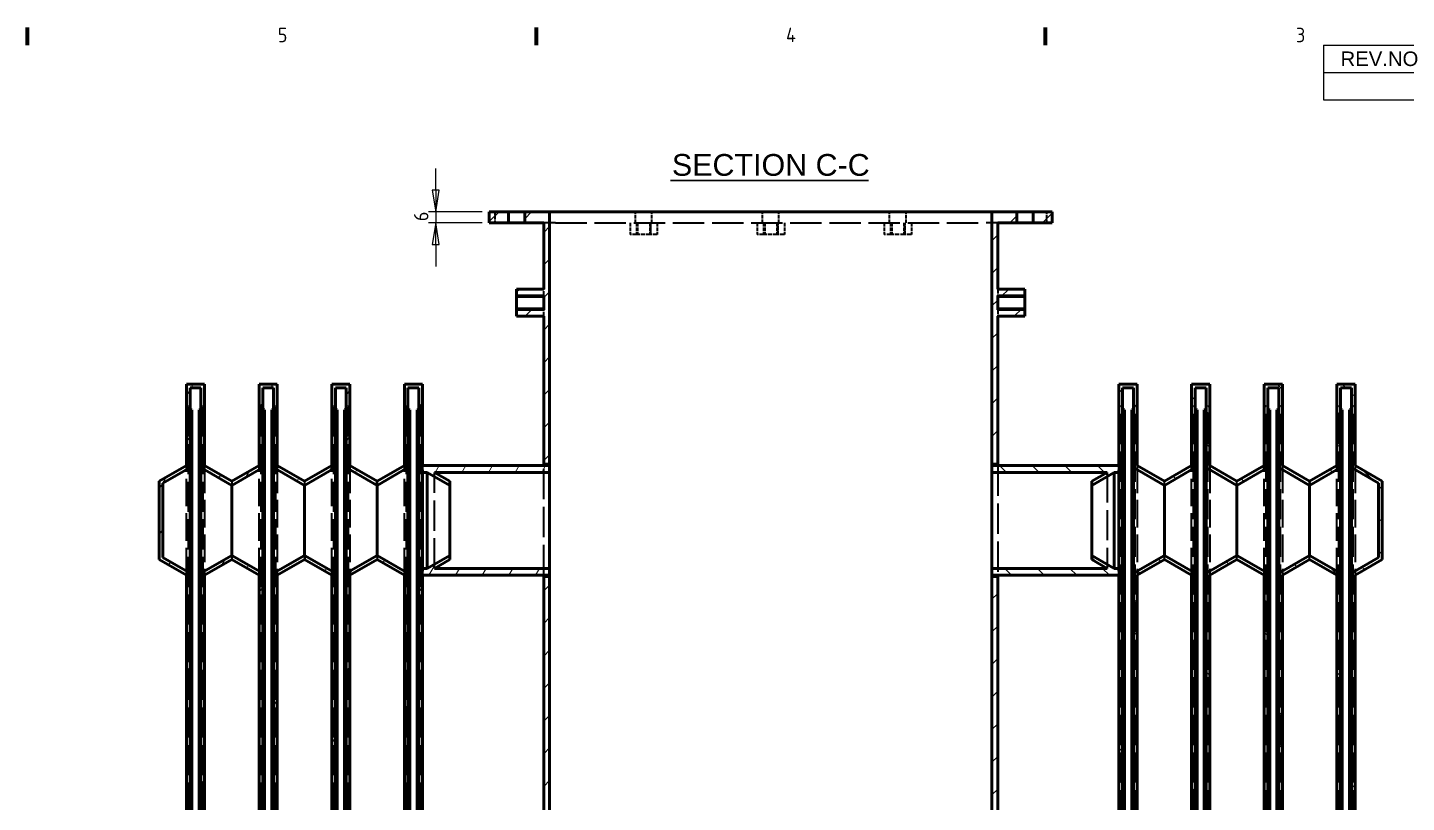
# Model space of a CAD drawing. Header units: millimetres. Extents: x 0 to 3364, y 0 to 2376.
# Drawn here: x 1962 to 2722, y 1879 to 2306 of the extents above; entities that cross this region are included whole.
import ezdxf

# ---------------------------------------------------------------- set-up
doc = ezdxf.new("R2010")
doc.units = ezdxf.units.MM
doc.header["$LTSCALE"] = 4
doc.linetypes.add('DASHED', pattern=[0.2067, 0.1654, -0.0413])
doc.layers.get('0').update_dxf_attribs({"lineweight": 25})
for name, color, linetype, lineweight in [('가려진 것(ISO)', 5, 'DASHED', 35), ('가시적인 것(ISO)', 7, 'Continuous', 50), ('가시적인 좁은 것(ISO)', 1, 'Continuous', 35), ('경계(ISO)', 7, 'Continuous', 70), ('기호(ISO)', 7, 'Continuous', 25), ('치수(ISO)', 7, 'Continuous', 25), ('해치(ISO)', 1, 'Continuous', 18)]:
    doc.layers.add(name, color=color, linetype=linetype, lineweight=lineweight)
doc.styles.add('ISO ProportionalPSTEK', font='isocp.shx')
doc.styles.add('주 문자 (JIS)', font='arial.ttf')
doc.styles.add('텍스트 스타일513', font='arial.ttf')
doc.dimstyles.new('PSTEK', dxfattribs={"dimscale": 4, "dimtxt": 2, "dimasz": 3, "dimexe": 1, "dimexo": 1, "dimgap": 1, "dimtad": 1, "dimrnd": 1e-08, "dimdsep": 46, "dimtxsty": 'ISO ProportionalPSTEK', "dimblk": 'Filled-1', "dimcen": 0.09, "dimdle": 10, "dimclrd": 3, "dimclre": 3, "dimclrt": 1, "dimadec": 1, "dimazin": 2, "dimtfac": 1, "dimtmove": 0, "dimatfit": 3, "dimfxl": 0, "dimtolj": 1, "dimlwd": -1, "dimlwe": -1, "dimarcsym": 0})

# ---------------------------------------------------------------- blocks, each defined once
blk = doc.blocks.new('경계 Default Border')
at = {"layer": '경계(ISO)'}
for p, q in [((490.58, 574), (490.58, 576.4)), ((560.67, 574), (560.67, 576.4)), ((630.75, 574), (630.75, 576.4))]:
    blk.add_line(p, q, dxfattribs=at)
at = {"layer": '경계(ISO)', "color": 1, "char_height": 2, "attachment_point": 7, "style": 'ISO ProportionalPSTEK'}
for s, insert in [('5', (525.05, 574.38)), ('4', (595.02, 574.4)), ('3', (665.24, 574.38))]:
    blk.add_mtext(s, dxfattribs=dict(at, insert=insert))
blk = doc.blocks.new('리비전 내역')
at = {"layer": '기호(ISO)'}
for p, q in [((669, 574), (821, 574)), ((669, 574), (669, 570.22)), ((684, 574), (684, 570.22)), ((699, 574), (699, 570.22)), ((776, 574), (776, 570.22)), ((791, 574), (791, 570.22)), ((806, 574), (806, 570.22)), ((821, 574), (821, 570.22)), ((669, 570.22), (821, 570.22)), ((669, 570.22), (669, 566.44)), ((684, 570.22), (684, 566.44)), ((699, 570.22), (699, 566.44)), ((776, 570.22), (776, 566.44)), ((791, 570.22), (791, 566.44)), ((806, 570.22), (806, 566.44)), ((821, 570.22), (821, 566.44)), ((669, 566.44), (821, 566.44))]:
    blk.add_line(p, q, dxfattribs=at)
at = {"layer": '기호(ISO)', "color": 7, "char_height": 2, "attachment_point": 7, "style": '주 문자 (JIS)'}
for s, insert in [('REV.NO', (671.37, 571.08)), ('DATE', (688, 571.11)), ('DESCRIPTION OF REVISION', (718.78, 571.08)), ('DRA.BY', (778.52, 571.11)), ('CH.BY', (794.38, 571.08)), ('APP.BY', (808.45, 571.11))]:
    blk.add_mtext(s, dxfattribs=dict(at, insert=insert))
blk = doc.blocks.new('Filled-1')
at = {"color": 0}
for p, q in [((0, 0), (-1, 0.167)), ((-1, 0.167), (-1, -0.167)), ((-1, 0), (0, 0)), ((-1, -0.167), (0, 0))]:
    blk.add_line(p, q, dxfattribs=at)
at = {"color": 0, "flags": 128}
blk.add_lwpolyline([(-1, -0.167), (0, 0)], dxfattribs=at)
at = {"color": 0}
blk.add_solid([(-1, -0.167), (0, 0), (-1, 0.167), (-1, -0.167)], dxfattribs=at)
blk = doc.blocks.new('*D80')
at = {"layer": 'Defpoints', "color": 0}
for p in [(2216.64, 2204.02), (2187.11, 2198.02), (2216.64, 2198.02)]:
    blk.add_point(p, dxfattribs=at)
at = {"layer": '치수(ISO)', "color": 3}
for p, q in [((2187.11, 2216.02), (2187.11, 2228.02)), ((2212.64, 2204.02), (2183.11, 2204.02)), ((2187.11, 2204.02), (2187.11, 2198.02)), ((2212.64, 2198.02), (2183.11, 2198.02)), ((2187.11, 2186.02), (2187.11, 2174.02))]:
    blk.add_line(p, q, dxfattribs=at)
at = {"layer": '치수(ISO)', "color": 3, "xscale": 12, "yscale": 12, "zscale": 12}
for p, rotation in [((2187.11, 2204.02), 270), ((2187.11, 2198.02), 90)]:
    blk.add_blockref('Filled-1', p, dxfattribs=dict(at, rotation=rotation))
at = {"layer": '치수(ISO)', "color": 1, "insert": (2175.11, 2198.99), "char_height": 8, "attachment_point": 1, "rotation": 90, "style": 'ISO ProportionalPSTEK'}
blk.add_mtext('\\A1;6', dxfattribs=at)

msp = doc.modelspace()

# ---------------------------------------------------------------- hatches: boundary and pattern name
at = {"layer": '해치(ISO)'}
h = msp.add_hatch(dxfattribs=at)
h.set_pattern_fill('ANSI31', color=256, scale=101.6, style=0)
h.set_pattern_definition([(45, (0, 0), (-8.980256, 8.980256), [])])
h.paths.add_polyline_path([(2246.6397, 2157.3479), (2246.6397, 2150.7009), (2231.6397, 2150.7009), (2231.6397, 2146.5244), (2246.6397, 2146.5244), (2246.6397, 2065.0244), (2249.8397, 2065.0244), (2249.8397, 2204.0244), (2236.1397, 2204.0244), (2236.1397, 2198.0244), (2246.6397, 2198.0244), (2246.6397, 2161.5244), (2231.6397, 2161.5244), (2231.6397, 2157.3479)])
h.paths.add_polyline_path([(2246.6397, 2003.0244), (2246.6397, 1465.0244), (2249.8397, 1465.0244), (2249.8397, 2003.0244)])
h.paths.add_polyline_path([(2493.4397, 1348.5244), (2249.8397, 1348.5244), (2249.8397, 1403.0244), (2246.6397, 1403.0244), (2246.6397, 1348.5244), (2216.6397, 1348.5244), (2216.6397, 1344.0244), (2526.6397, 1344.0244), (2526.6397, 1348.5244), (2496.6397, 1348.5244), (2496.6397, 1403.0244), (2493.4397, 1403.0244)])
h.paths.add_polyline_path([(2493.4397, 2204.0244), (2493.4397, 2065.0244), (2496.6397, 2065.0244), (2496.6397, 2146.5244), (2511.6397, 2146.5244), (2511.6397, 2150.7009), (2496.6397, 2150.7009), (2496.6397, 2157.3479), (2511.6397, 2157.3479), (2511.6397, 2161.5244), (2496.6397, 2161.5244), (2496.6397, 2198.0244), (2507.1397, 2198.0244), (2507.1397, 2204.0244)])
h.paths.add_polyline_path([(2493.4397, 2003.0244), (2493.4397, 1465.0244), (2496.6397, 1465.0244), (2496.6397, 2003.0244)])
h.paths.add_polyline_path([(2216.6397, 2198.0244), (2227.1397, 2198.0244), (2227.1397, 2204.0244), (2216.6397, 2204.0244)])
h.paths.add_polyline_path([(2516.1397, 2198.0244), (2526.6397, 2198.0244), (2526.6397, 2204.0244), (2516.1397, 2204.0244)])
h = msp.add_hatch(dxfattribs=at)
h.set_pattern_fill('ANSI31', color=256, scale=101.6, angle=14.9999778, style=0)
h.set_pattern_definition([(60, (0, 0), (-10.99852, 6.350004), [])])
h.paths.add_polyline_path([(2249.8397, 1464.2744), (2179.8397, 1464.2744), (2179.8397, 2003.7744), (2249.8397, 2003.7744), (2249.8397, 2007.5744), (2186.4215, 2007.5744), (2194.8397, 2012.4347), (2194.8397, 2014.7441), (2182.4215, 2007.5744), (2179.8397, 2007.5744), (2179.8397, 2006.0838), (2177.8397, 2004.9291), (2177.8397, 1463.1197), (2179.8397, 1461.965), (2179.8397, 1460.4744), (2182.4215, 1460.4744), (2194.8397, 1453.3048), (2194.8397, 1455.6142), (2186.4215, 1460.4744), (2249.8397, 1460.4744)])
h.paths.add_polyline_path([(2057.8397, 2004.9291), (2057.8397, 1463.1197), (2074.8397, 1453.3048), (2091.8397, 1463.1197), (2091.8397, 2004.9291), (2074.8397, 2014.7441)])
h.paths.add_polyline_path([(2059.8397, 1464.2744), (2059.8397, 2003.7744), (2074.8397, 2012.4347), (2089.8397, 2003.7744), (2089.8397, 1464.2744), (2074.8397, 1455.6142)], flags=0)
h.paths.add_polyline_path([(2097.8397, 2004.9291), (2097.8397, 1463.1197), (2114.8397, 1453.3048), (2131.8397, 1463.1197), (2131.8397, 2004.9291), (2114.8397, 2014.7441)])
h.paths.add_polyline_path([(2099.8397, 1464.2744), (2099.8397, 2003.7744), (2114.8397, 2012.4347), (2129.8397, 2003.7744), (2129.8397, 1464.2744), (2114.8397, 1455.6142)], flags=0)
h.paths.add_polyline_path([(2171.8397, 1463.1197), (2171.8397, 2004.9291), (2154.8397, 2014.7441), (2137.8397, 2004.9291), (2137.8397, 1463.1197), (2154.8397, 1453.3048)])
h.paths.add_polyline_path([(2169.8397, 2003.7744), (2169.8397, 1464.2744), (2154.8397, 1455.6142), (2139.8397, 1464.2744), (2139.8397, 2003.7744), (2154.8397, 2012.4347)], flags=0)
h.paths.add_polyline_path([(2169.8397, 1403.7744), (2169.8397, 1359.0244), (2179.8397, 1359.0244), (2179.8397, 1403.7744), (2249.8397, 1403.7744), (2249.8397, 1407.5744), (2186.4215, 1407.5744), (2194.8397, 1412.4347), (2194.8397, 1414.7441), (2182.4215, 1407.5744), (2179.8397, 1407.5744), (2179.8397, 1406.0838), (2177.8397, 1404.9291), (2177.8397, 1361.0244), (2171.8397, 1361.0244), (2171.8397, 1404.9291), (2154.8397, 1414.7441), (2137.8397, 1404.9291), (2137.8397, 1361.0244), (2131.8397, 1361.0244), (2131.8397, 1404.9291), (2114.8397, 1414.7441), (2097.8397, 1404.9291), (2097.8397, 1361.0244), (2091.8397, 1361.0244), (2091.8397, 1404.9291), (2074.8397, 1414.7441), (2057.8397, 1404.9291), (2057.8397, 1361.0244), (2051.8397, 1361.0244), (2051.8397, 1404.9291), (2036.8397, 1413.5894), (2036.8397, 1454.4595), (2051.8397, 1463.1197), (2051.8397, 2004.9291), (2036.8397, 2013.5894), (2036.8397, 2054.4595), (2051.8397, 2063.1197), (2051.8397, 2107.0244), (2057.8397, 2107.0244), (2057.8397, 2063.1197), (2074.8397, 2053.3048), (2091.8397, 2063.1197), (2091.8397, 2107.0244), (2097.8397, 2107.0244), (2097.8397, 2063.1197), (2114.8397, 2053.3048), (2131.8397, 2063.1197), (2131.8397, 2107.0244), (2137.8397, 2107.0244), (2137.8397, 2063.1197), (2154.8397, 2053.3048), (2171.8397, 2063.1197), (2171.8397, 2107.0244), (2177.8397, 2107.0244), (2177.8397, 2063.1197), (2179.8397, 2061.965), (2179.8397, 2060.4744), (2182.4215, 2060.4744), (2194.8397, 2053.3048), (2194.8397, 2055.6142), (2186.4215, 2060.4744), (2249.8397, 2060.4744), (2249.8397, 2064.2744), (2179.8397, 2064.2744), (2179.8397, 2109.0244), (2169.8397, 2109.0244), (2169.8397, 2064.2744), (2154.8397, 2055.6142), (2139.8397, 2064.2744), (2139.8397, 2109.0244), (2129.8397, 2109.0244), (2129.8397, 2064.2744), (2114.8397, 2055.6142), (2099.8397, 2064.2744), (2099.8397, 2109.0244), (2089.8397, 2109.0244), (2089.8397, 2064.2744), (2074.8397, 2055.6142), (2059.8397, 2064.2744), (2059.8397, 2109.0244), (2049.8397, 2109.0244), (2049.8397, 2064.2744), (2034.8397, 2055.6142), (2034.8397, 2012.4347), (2049.8397, 2003.7744), (2049.8397, 1464.2744), (2034.8397, 1455.6142), (2034.8397, 1412.4347), (2049.8397, 1403.7744), (2049.8397, 1359.0244), (2059.8397, 1359.0244), (2059.8397, 1403.7744), (2074.8397, 1412.4347), (2089.8397, 1403.7744), (2089.8397, 1359.0244), (2099.8397, 1359.0244), (2099.8397, 1403.7744), (2114.8397, 1412.4347), (2129.8397, 1403.7744), (2129.8397, 1359.0244), (2139.8397, 1359.0244), (2139.8397, 1403.7744), (2154.8397, 1412.4347)])
h = msp.add_hatch(dxfattribs=at)
h.set_pattern_fill('ANSI31', color=256, scale=101.6, angle=90.0002105, style=0)
h.set_pattern_definition([(135.0002, (0, 0), (-8.980223, -8.98029), [])])
h.paths.add_polyline_path([(2563.4397, 1464.2744), (2493.4397, 1464.2744), (2493.4397, 1460.4744), (2556.8579, 1460.4744), (2548.4397, 1455.6142), (2548.4397, 1453.3048), (2560.8579, 1460.4744), (2563.4397, 1460.4744), (2563.4397, 1461.965), (2565.4397, 1463.1197), (2565.4397, 2004.9291), (2563.4397, 2006.0838), (2563.4397, 2007.5744), (2560.8579, 2007.5744), (2548.4397, 2014.7441), (2548.4397, 2012.4347), (2556.8579, 2007.5744), (2493.4397, 2007.5744), (2493.4397, 2003.7744), (2563.4397, 2003.7744)])
h.paths.add_polyline_path([(2685.4397, 1463.1197), (2685.4397, 2004.9291), (2668.4397, 2014.7441), (2651.4397, 2004.9291), (2651.4397, 1463.1197), (2668.4397, 1453.3048)])
h.paths.add_polyline_path([(2683.4397, 2003.7744), (2683.4397, 1464.2744), (2668.4397, 1455.6142), (2653.4397, 1464.2744), (2653.4397, 2003.7744), (2668.4397, 2012.4347)], flags=0)
h.paths.add_polyline_path([(2645.4397, 1463.1197), (2645.4397, 2004.9291), (2628.4397, 2014.7441), (2611.4397, 2004.9291), (2611.4397, 1463.1197), (2628.4397, 1453.3048)])
h.paths.add_polyline_path([(2643.4397, 2003.7744), (2643.4397, 1464.2744), (2628.4397, 1455.6142), (2613.4397, 1464.2744), (2613.4397, 2003.7744), (2628.4397, 2012.4347)], flags=0)
h.paths.add_polyline_path([(2571.4397, 2004.9291), (2571.4397, 1463.1197), (2588.4397, 1453.3048), (2605.4397, 1463.1197), (2605.4397, 2004.9291), (2588.4397, 2014.7441)])
h.paths.add_polyline_path([(2573.4397, 1464.2744), (2573.4397, 2003.7744), (2588.4397, 2012.4347), (2603.4397, 2003.7744), (2603.4397, 1464.2744), (2588.4397, 1455.6142)], flags=0)
h.paths.add_polyline_path([(2573.4397, 2064.2744), (2573.4397, 2109.0244), (2563.4397, 2109.0244), (2563.4397, 2064.2744), (2493.4397, 2064.2744), (2493.4397, 2060.4744), (2556.8579, 2060.4744), (2548.4397, 2055.6142), (2548.4397, 2053.3048), (2560.8579, 2060.4744), (2563.4397, 2060.4744), (2563.4397, 2061.965), (2565.4397, 2063.1197), (2565.4397, 2107.0244), (2571.4397, 2107.0244), (2571.4397, 2063.1197), (2588.4397, 2053.3048), (2605.4397, 2063.1197), (2605.4397, 2107.0244), (2611.4397, 2107.0244), (2611.4397, 2063.1197), (2628.4397, 2053.3048), (2645.4397, 2063.1197), (2645.4397, 2107.0244), (2651.4397, 2107.0244), (2651.4397, 2063.1197), (2668.4397, 2053.3048), (2685.4397, 2063.1197), (2685.4397, 2107.0244), (2691.4397, 2107.0244), (2691.4397, 2063.1197), (2706.4397, 2054.4595), (2706.4397, 2013.5894), (2691.4397, 2004.9291), (2691.4397, 1463.1197), (2706.4397, 1454.4595), (2706.4397, 1413.5894), (2691.4397, 1404.9291), (2691.4397, 1361.0244), (2685.4397, 1361.0244), (2685.4397, 1404.9291), (2668.4397, 1414.7441), (2651.4397, 1404.9291), (2651.4397, 1361.0244), (2645.4397, 1361.0244), (2645.4397, 1404.9291), (2628.4397, 1414.7441), (2611.4397, 1404.9291), (2611.4397, 1361.0244), (2605.4397, 1361.0244), (2605.4397, 1404.9291), (2588.4397, 1414.7441), (2571.4397, 1404.9291), (2571.4397, 1361.0244), (2565.4397, 1361.0244), (2565.4397, 1404.9291), (2563.4397, 1406.0838), (2563.4397, 1407.5744), (2560.8579, 1407.5744), (2548.4397, 1414.7441), (2548.4397, 1412.4347), (2556.8579, 1407.5744), (2493.4397, 1407.5744), (2493.4397, 1403.7744), (2563.4397, 1403.7744), (2563.4397, 1359.0244), (2573.4397, 1359.0244), (2573.4397, 1403.7744), (2588.4397, 1412.4347), (2603.4397, 1403.7744), (2603.4397, 1359.0244), (2613.4397, 1359.0244), (2613.4397, 1403.7744), (2628.4397, 1412.4347), (2643.4397, 1403.7744), (2643.4397, 1359.0244), (2653.4397, 1359.0244), (2653.4397, 1403.7744), (2668.4397, 1412.4347), (2683.4397, 1403.7744), (2683.4397, 1359.0244), (2693.4397, 1359.0244), (2693.4397, 1403.7744), (2708.4397, 1412.4347), (2708.4397, 1455.6142), (2693.4397, 1464.2744), (2693.4397, 2003.7744), (2708.4397, 2012.4347), (2708.4397, 2055.6142), (2693.4397, 2064.2744), (2693.4397, 2109.0244), (2683.4397, 2109.0244), (2683.4397, 2064.2744), (2668.4397, 2055.6142), (2653.4397, 2064.2744), (2653.4397, 2109.0244), (2643.4397, 2109.0244), (2643.4397, 2064.2744), (2628.4397, 2055.6142), (2613.4397, 2064.2744), (2613.4397, 2109.0244), (2603.4397, 2109.0244), (2603.4397, 2064.2744), (2588.4397, 2055.6142)])

# ---------------------------------------------------------------- linework, layer by layer
at = {"layer": '가려진 것(ISO)', "ltscale": 2.856945}
for p, q in [((2219.6397, 2204.0244), (2219.6397, 2198.0244)), ((2297.1397, 2198.0244), (2297.1397, 2204.0244)), ((2306.1397, 2198.0244), (2306.1397, 2204.0244)), ((2367.1397, 2198.0244), (2367.1397, 2204.0244)), ((2376.1397, 2198.0244), (2376.1397, 2204.0244)), ((2437.1397, 2198.0244), (2437.1397, 2204.0244)), ((2446.1397, 2198.0244), (2446.1397, 2204.0244)), ((2523.6397, 2198.0244), (2523.6397, 2204.0244))]:
    msp.add_line(p, q, dxfattribs=at)
at = {"layer": '가려진 것(ISO)', "ltscale": 4.786925}
for p, q in [((2253.0397, 2198.0244), (2246.6397, 2198.0244)), ((2496.6397, 2198.0244), (2490.2397, 2198.0244))]:
    msp.add_line(p, q, dxfattribs=at)
at = {"layer": '가려진 것(ISO)', "ltscale": 26.080837}
msp.add_line((2253.0397, 2198.0244), (2490.2397, 2198.0244), dxfattribs=at)
at = {"layer": '가려진 것(ISO)', "ltscale": 3.095032}
for p, q in [((2294.1342, 2198.0244), (2294.1342, 2191.5244)), ((2297.6397, 2198.0244), (2297.6397, 2191.5244)), ((2297.887, 2198.0244), (2297.887, 2191.5244)), ((2298.3162, 2198.0244), (2298.3162, 2191.5244)), ((2304.9632, 2198.0244), (2304.9632, 2191.5244)), ((2305.3925, 2198.0244), (2305.3925, 2191.5244)), ((2305.6397, 2191.5244), (2305.6397, 2198.0244)), ((2309.1453, 2198.0244), (2309.1453, 2191.5244)), ((2364.1342, 2198.0244), (2364.1342, 2191.5244)), ((2367.6397, 2198.0244), (2367.6397, 2191.5244)), ((2367.887, 2198.0244), (2367.887, 2191.5244)), ((2368.3162, 2198.0244), (2368.3162, 2191.5244)), ((2374.9632, 2198.0244), (2374.9632, 2191.5244)), ((2375.3925, 2198.0244), (2375.3925, 2191.5244)), ((2375.6397, 2191.5244), (2375.6397, 2198.0244)), ((2379.1453, 2198.0244), (2379.1453, 2191.5244)), ((2434.1342, 2198.0244), (2434.1342, 2191.5244)), ((2437.6397, 2198.0244), (2437.6397, 2191.5244)), ((2437.887, 2198.0244), (2437.887, 2191.5244)), ((2438.3162, 2198.0244), (2438.3162, 2191.5244)), ((2444.9632, 2198.0244), (2444.9632, 2191.5244)), ((2445.3925, 2198.0244), (2445.3925, 2191.5244)), ((2445.6397, 2191.5244), (2445.6397, 2198.0244)), ((2449.1453, 2198.0244), (2449.1453, 2191.5244))]:
    msp.add_line(p, q, dxfattribs=at)
at = {"layer": '가려진 것(ISO)', "ltscale": 3.573851}
for p, q in [((2297.887, 2191.5244), (2294.1342, 2191.5244)), ((2305.3925, 2191.5244), (2297.887, 2191.5244)), ((2309.1453, 2191.5244), (2305.3925, 2191.5244)), ((2367.887, 2191.5244), (2364.1342, 2191.5244)), ((2375.3925, 2191.5244), (2367.887, 2191.5244)), ((2379.1453, 2191.5244), (2375.3925, 2191.5244)), ((2437.887, 2191.5244), (2434.1342, 2191.5244)), ((2445.3925, 2191.5244), (2437.887, 2191.5244)), ((2449.1453, 2191.5244), (2445.3925, 2191.5244))]:
    msp.add_line(p, q, dxfattribs=at)
at = {"layer": '가려진 것(ISO)', "ltscale": 3.600705}
for p, q in [((2246.6397, 2158.0244), (2246.6397, 2161.5244)), ((2496.6397, 2161.5244), (2496.6397, 2158.0244)), ((2246.6397, 2146.5244), (2246.6397, 2150.0244)), ((2496.6397, 2150.0244), (2496.6397, 2146.5244))]:
    msp.add_line(p, q, dxfattribs=at)
at = {"layer": '가려진 것(ISO)', "ltscale": 0.768951}
for p, q in [((2050.8397, 2096.8099), (2049.8397, 2097.2437)), ((2059.8397, 2097.2437), (2058.8397, 2096.8099)), ((2090.8397, 2096.8099), (2089.8397, 2097.2437)), ((2099.8397, 2097.2437), (2098.8397, 2096.8099)), ((2130.8397, 2096.8099), (2129.8397, 2097.2437)), ((2139.8397, 2097.2437), (2138.8397, 2096.8099)), ((2170.8397, 2096.8099), (2169.8397, 2097.2437)), ((2179.8397, 2097.2437), (2178.8397, 2096.8099)), ((2564.4397, 2096.8099), (2563.4397, 2097.2437)), ((2573.4397, 2097.2437), (2572.4397, 2096.8099)), ((2604.4397, 2096.8099), (2603.4397, 2097.2437)), ((2613.4397, 2097.2437), (2612.4397, 2096.8099)), ((2644.4397, 2096.8099), (2643.4397, 2097.2437)), ((2653.4397, 2097.2437), (2652.4397, 2096.8099)), ((2684.4397, 2096.8099), (2683.4397, 2097.2437)), ((2693.4397, 2097.2437), (2692.4397, 2096.8099)), ((2049.8397, 2086.3246), (2050.8397, 2086.7584)), ((2051.8397, 2083.9313), (2052.8397, 2084.3651)), ((2056.8397, 2084.3651), (2057.8397, 2083.9313)), ((2058.8397, 2086.7584), (2059.8397, 2086.3246)), ((2089.8397, 2086.3246), (2090.8397, 2086.7584)), ((2091.8397, 2083.9313), (2092.8397, 2084.3651)), ((2096.8397, 2084.3651), (2097.8397, 2083.9313)), ((2098.8397, 2086.7584), (2099.8397, 2086.3246)), ((2129.8397, 2086.3246), (2130.8397, 2086.7584)), ((2131.8397, 2083.9313), (2132.8397, 2084.3651)), ((2136.8397, 2084.3651), (2137.8397, 2083.9313)), ((2138.8397, 2086.7584), (2139.8397, 2086.3246)), ((2169.8397, 2086.3246), (2170.8397, 2086.7584)), ((2171.8397, 2083.9313), (2172.8397, 2084.3651)), ((2176.8397, 2084.3651), (2177.8397, 2083.9313)), ((2178.8397, 2086.7584), (2179.8397, 2086.3246)), ((2563.4397, 2086.3246), (2564.4397, 2086.7584)), ((2565.4397, 2083.9313), (2566.4397, 2084.3651)), ((2570.4397, 2084.3651), (2571.4397, 2083.9313)), ((2572.4397, 2086.7584), (2573.4397, 2086.3246)), ((2603.4397, 2086.3246), (2604.4397, 2086.7584)), ((2605.4397, 2083.9313), (2606.4397, 2084.3651)), ((2610.4397, 2084.3651), (2611.4397, 2083.9313)), ((2612.4397, 2086.7584), (2613.4397, 2086.3246)), ((2643.4397, 2086.3246), (2644.4397, 2086.7584)), ((2645.4397, 2083.9313), (2646.4397, 2084.3651)), ((2650.4397, 2084.3651), (2651.4397, 2083.9313)), ((2652.4397, 2086.7584), (2653.4397, 2086.3246)), ((2683.4397, 2086.3246), (2684.4397, 2086.7584)), ((2685.4397, 2083.9313), (2686.4397, 2084.3651)), ((2690.4397, 2084.3651), (2691.4397, 2083.9313)), ((2692.4397, 2086.7584), (2693.4397, 2086.3246))]:
    msp.add_line(p, q, dxfattribs=at)
at = {"layer": '가려진 것(ISO)', "ltscale": 25.073296}
for p, q in [((2050.8397, 2096.8099), (2050.8397, 1371.2389)), ((2058.8397, 2096.8099), (2058.8397, 1371.2389)), ((2090.8397, 2096.8099), (2090.8397, 1371.2389)), ((2098.8397, 2096.8099), (2098.8397, 1371.2389)), ((2130.8397, 2096.8099), (2130.8397, 1371.2389)), ((2138.8397, 2096.8099), (2138.8397, 1371.2389)), ((2170.8397, 2096.8099), (2170.8397, 1371.2389)), ((2178.8397, 2096.8099), (2178.8397, 1371.2389)), ((2564.4397, 1371.2389), (2564.4397, 2096.8099)), ((2572.4397, 1371.2389), (2572.4397, 2096.8099)), ((2604.4397, 1371.2389), (2604.4397, 2096.8099)), ((2612.4397, 1371.2389), (2612.4397, 2096.8099)), ((2644.4397, 1371.2389), (2644.4397, 2096.8099)), ((2652.4397, 1371.2389), (2652.4397, 2096.8099)), ((2684.4397, 1371.2389), (2684.4397, 2096.8099)), ((2692.4397, 1371.2389), (2692.4397, 2096.8099))]:
    msp.add_line(p, q, dxfattribs=at)
at = {"layer": '가려진 것(ISO)', "ltscale": 22.98819}
for p, q in [((2049.8397, 2003.7744), (2049.8397, 2064.2744)), ((2059.8397, 2064.2744), (2059.8397, 2003.7744)), ((2089.8397, 2003.7744), (2089.8397, 2064.2744)), ((2099.8397, 2064.2744), (2099.8397, 2003.7744)), ((2129.8397, 2003.7744), (2129.8397, 2064.2744)), ((2139.8397, 2064.2744), (2139.8397, 2003.7744)), ((2169.8397, 2003.7744), (2169.8397, 2064.2744)), ((2573.4397, 2064.2744), (2573.4397, 2003.7744)), ((2603.4397, 2003.7744), (2603.4397, 2064.2744)), ((2613.4397, 2064.2744), (2613.4397, 2003.7744)), ((2643.4397, 2003.7744), (2643.4397, 2064.2744)), ((2653.4397, 2064.2744), (2653.4397, 2003.7744)), ((2683.4397, 2003.7744), (2683.4397, 2064.2744)), ((2693.4397, 2064.2744), (2693.4397, 2003.7744))]:
    msp.add_line(p, q, dxfattribs=at)
at = {"layer": '가려진 것(ISO)', "ltscale": 5.664845}
for p, q in [((2179.8397, 2064.2744), (2179.8397, 2061.965)), ((2563.4397, 2061.965), (2563.4397, 2064.2744)), ((2179.8397, 2006.0838), (2179.8397, 2003.7744)), ((2563.4397, 2003.7744), (2563.4397, 2006.0838))]:
    msp.add_line(p, q, dxfattribs=at)
at = {"layer": '가려진 것(ISO)', "ltscale": 25.125523}
for p, q in [((2186.4215, 2007.5744), (2186.4215, 2060.4744)), ((2556.8579, 2060.4744), (2556.8579, 2007.5744))]:
    msp.add_line(p, q, dxfattribs=at)
at = {"layer": '가려진 것(ISO)', "ltscale": 25.315536}
for p, q in [((2246.6397, 2003.7744), (2246.6397, 2064.2744)), ((2496.6397, 2064.2744), (2496.6397, 2003.7744))]:
    msp.add_line(p, q, dxfattribs=at)
at = {"layer": '가려진 것(ISO)', "ltscale": 4.798381}
for p, q in [((2074.8397, 2055.6142), (2074.8397, 2053.3048)), ((2114.8397, 2055.6142), (2114.8397, 2053.3048)), ((2154.8397, 2055.6142), (2154.8397, 2053.3048)), ((2588.4397, 2053.3048), (2588.4397, 2055.6142)), ((2628.4397, 2053.3048), (2628.4397, 2055.6142)), ((2668.4397, 2053.3048), (2668.4397, 2055.6142)), ((2074.8397, 2014.7441), (2074.8397, 2012.4347)), ((2114.8397, 2014.7441), (2114.8397, 2012.4347)), ((2154.8397, 2014.7441), (2154.8397, 2012.4347)), ((2588.4397, 2012.4347), (2588.4397, 2014.7441)), ((2628.4397, 2012.4347), (2628.4397, 2014.7441)), ((2668.4397, 2012.4347), (2668.4397, 2014.7441))]:
    msp.add_line(p, q, dxfattribs=at)
at = {"layer": '가시적인 것(ISO)'}
for p, q in [((2227.1397, 2204.0244), (2216.6397, 2204.0244)), ((2216.6397, 2204.0244), (2216.6397, 2198.0244)), ((2227.1397, 2198.0244), (2227.1397, 2204.0244)), ((2227.1397, 2204.0244), (2236.1397, 2204.0244)), ((2249.8397, 2204.0244), (2236.1397, 2204.0244)), ((2236.1397, 2204.0244), (2236.1397, 2198.0244)), ((2249.8397, 2065.0244), (2249.8397, 2204.0244)), ((2253.0397, 2204.0244), (2249.8397, 2204.0244)), ((2253.0397, 2204.0244), (2490.2397, 2204.0244)), ((2493.4397, 2204.0244), (2490.2397, 2204.0244)), ((2493.4397, 2204.0244), (2493.4397, 2065.0244)), ((2507.1397, 2204.0244), (2493.4397, 2204.0244)), ((2507.1397, 2198.0244), (2507.1397, 2204.0244)), ((2507.1397, 2204.0244), (2516.1397, 2204.0244)), ((2526.6397, 2204.0244), (2516.1397, 2204.0244)), ((2516.1397, 2204.0244), (2516.1397, 2198.0244)), ((2526.6397, 2198.0244), (2526.6397, 2204.0244)), ((2216.6397, 2198.0244), (2227.1397, 2198.0244)), ((2236.1397, 2198.0244), (2227.1397, 2198.0244)), ((2236.1397, 2198.0244), (2246.6397, 2198.0244)), ((2246.6397, 2198.0244), (2246.6397, 2161.5244)), ((2496.6397, 2161.5244), (2496.6397, 2198.0244)), ((2496.6397, 2198.0244), (2507.1397, 2198.0244)), ((2516.1397, 2198.0244), (2507.1397, 2198.0244)), ((2516.1397, 2198.0244), (2526.6397, 2198.0244)), ((2246.6397, 2161.5244), (2231.6397, 2161.5244)), ((2231.6397, 2161.5244), (2231.6397, 2157.3479)), ((2231.6397, 2157.3479), (2246.6397, 2157.3479)), ((2231.6397, 2150.7009), (2231.6397, 2157.3479)), ((2246.6397, 2158.0244), (2246.6397, 2150.0244)), ((2511.6397, 2161.5244), (2496.6397, 2161.5244)), ((2496.6397, 2150.0244), (2496.6397, 2158.0244)), ((2496.6397, 2150.7009), (2496.6397, 2157.3479)), ((2496.6397, 2157.3479), (2511.6397, 2157.3479)), ((2511.6397, 2157.3479), (2511.6397, 2161.5244)), ((2511.6397, 2157.3479), (2511.6397, 2150.7009)), ((2246.6397, 2150.7009), (2231.6397, 2150.7009)), ((2231.6397, 2150.7009), (2231.6397, 2146.5244)), ((2511.6397, 2150.7009), (2496.6397, 2150.7009)), ((2511.6397, 2146.5244), (2511.6397, 2150.7009)), ((2231.6397, 2146.5244), (2246.6397, 2146.5244)), ((2246.6397, 2146.5244), (2246.6397, 2065.0244)), ((2496.6397, 2065.0244), (2496.6397, 2146.5244)), ((2496.6397, 2146.5244), (2511.6397, 2146.5244)), ((2059.8397, 2109.0244), (2049.8397, 2109.0244)), ((2049.8397, 2109.0244), (2049.8397, 2064.2744)), ((2051.8397, 2063.1197), (2051.8397, 2107.0244)), ((2051.8397, 2107.0244), (2057.8397, 2107.0244)), ((2057.8397, 2107.0244), (2057.8397, 2063.1197)), ((2059.8397, 2064.2744), (2059.8397, 2109.0244)), ((2099.8397, 2109.0244), (2089.8397, 2109.0244)), ((2089.8397, 2109.0244), (2089.8397, 2064.2744)), ((2091.8397, 2063.1197), (2091.8397, 2107.0244)), ((2091.8397, 2107.0244), (2097.8397, 2107.0244)), ((2097.8397, 2107.0244), (2097.8397, 2063.1197)), ((2099.8397, 2064.2744), (2099.8397, 2109.0244)), ((2139.8397, 2109.0244), (2129.8397, 2109.0244)), ((2129.8397, 2109.0244), (2129.8397, 2064.2744)), ((2131.8397, 2063.1197), (2131.8397, 2107.0244)), ((2131.8397, 2107.0244), (2137.8397, 2107.0244)), ((2137.8397, 2107.0244), (2137.8397, 2063.1197)), ((2139.8397, 2064.2744), (2139.8397, 2109.0244)), ((2179.8397, 2109.0244), (2169.8397, 2109.0244)), ((2169.8397, 2109.0244), (2169.8397, 2064.2744)), ((2171.8397, 2063.1197), (2171.8397, 2107.0244)), ((2171.8397, 2107.0244), (2177.8397, 2107.0244)), ((2177.8397, 2107.0244), (2177.8397, 2063.1197)), ((2179.8397, 2064.2744), (2179.8397, 2109.0244)), ((2573.4397, 2109.0244), (2563.4397, 2109.0244)), ((2563.4397, 2109.0244), (2563.4397, 2064.2744)), ((2565.4397, 2063.1197), (2565.4397, 2107.0244)), ((2565.4397, 2107.0244), (2571.4397, 2107.0244)), ((2571.4397, 2107.0244), (2571.4397, 2063.1197)), ((2573.4397, 2064.2744), (2573.4397, 2109.0244)), ((2613.4397, 2109.0244), (2603.4397, 2109.0244)), ((2603.4397, 2109.0244), (2603.4397, 2064.2744)), ((2605.4397, 2063.1197), (2605.4397, 2107.0244)), ((2605.4397, 2107.0244), (2611.4397, 2107.0244)), ((2611.4397, 2107.0244), (2611.4397, 2063.1197)), ((2613.4397, 2064.2744), (2613.4397, 2109.0244)), ((2653.4397, 2109.0244), (2643.4397, 2109.0244)), ((2643.4397, 2109.0244), (2643.4397, 2064.2744)), ((2645.4397, 2063.1197), (2645.4397, 2107.0244)), ((2645.4397, 2107.0244), (2651.4397, 2107.0244)), ((2651.4397, 2107.0244), (2651.4397, 2063.1197)), ((2653.4397, 2064.2744), (2653.4397, 2109.0244)), ((2693.4397, 2109.0244), (2683.4397, 2109.0244)), ((2683.4397, 2109.0244), (2683.4397, 2064.2744)), ((2685.4397, 2063.1197), (2685.4397, 2107.0244)), ((2685.4397, 2107.0244), (2691.4397, 2107.0244)), ((2691.4397, 2107.0244), (2691.4397, 2063.1197)), ((2693.4397, 2064.2744), (2693.4397, 2109.0244)), ((2052.8397, 2094.9465), (2051.8397, 2095.3803)), ((2052.8397, 2094.9465), (2052.8397, 1373.1023)), ((2057.8397, 2095.3803), (2056.8397, 2094.9465)), ((2056.8397, 2094.9465), (2056.8397, 1373.1023)), ((2092.8397, 2094.9465), (2091.8397, 2095.3803)), ((2092.8397, 2094.9465), (2092.8397, 1373.1023)), ((2097.8397, 2095.3803), (2096.8397, 2094.9465)), ((2096.8397, 2094.9465), (2096.8397, 1373.1023)), ((2132.8397, 2094.9465), (2131.8397, 2095.3803)), ((2132.8397, 2094.9465), (2132.8397, 1373.1023)), ((2137.8397, 2095.3803), (2136.8397, 2094.9465)), ((2136.8397, 2094.9465), (2136.8397, 1373.1023)), ((2172.8397, 2094.9465), (2171.8397, 2095.3803)), ((2172.8397, 2094.9465), (2172.8397, 1373.1023)), ((2177.8397, 2095.3803), (2176.8397, 2094.9465)), ((2176.8397, 2094.9465), (2176.8397, 1373.1023)), ((2566.4397, 2094.9465), (2565.4397, 2095.3803)), ((2566.4397, 1373.1023), (2566.4397, 2094.9465)), ((2571.4397, 2095.3803), (2570.4397, 2094.9465)), ((2570.4397, 1373.1023), (2570.4397, 2094.9465)), ((2606.4397, 2094.9465), (2605.4397, 2095.3803)), ((2606.4397, 1373.1023), (2606.4397, 2094.9465)), ((2611.4397, 2095.3803), (2610.4397, 2094.9465)), ((2610.4397, 1373.1023), (2610.4397, 2094.9465)), ((2646.4397, 2094.9465), (2645.4397, 2095.3803)), ((2646.4397, 1373.1023), (2646.4397, 2094.9465)), ((2651.4397, 2095.3803), (2650.4397, 2094.9465)), ((2650.4397, 1373.1023), (2650.4397, 2094.9465)), ((2686.4397, 2094.9465), (2685.4397, 2095.3803)), ((2686.4397, 1373.1023), (2686.4397, 2094.9465)), ((2691.4397, 2095.3803), (2690.4397, 2094.9465)), ((2690.4397, 1373.1023), (2690.4397, 2094.9465)), ((2049.8397, 2064.2744), (2034.8397, 2055.6142)), ((2036.8397, 2054.4595), (2051.8397, 2063.1197)), ((2051.8397, 2004.9291), (2051.8397, 2063.1197)), ((2057.8397, 2063.1197), (2074.8397, 2053.3048)), ((2057.8397, 2004.9291), (2057.8397, 2063.1197)), ((2074.8397, 2055.6142), (2059.8397, 2064.2744)), ((2089.8397, 2064.2744), (2074.8397, 2055.6142)), ((2074.8397, 2053.3048), (2091.8397, 2063.1197)), ((2091.8397, 2004.9291), (2091.8397, 2063.1197)), ((2097.8397, 2063.1197), (2114.8397, 2053.3048)), ((2097.8397, 2004.9291), (2097.8397, 2063.1197)), ((2114.8397, 2055.6142), (2099.8397, 2064.2744)), ((2129.8397, 2064.2744), (2114.8397, 2055.6142)), ((2114.8397, 2053.3048), (2131.8397, 2063.1197)), ((2131.8397, 2004.9291), (2131.8397, 2063.1197)), ((2137.8397, 2063.1197), (2154.8397, 2053.3048)), ((2137.8397, 2004.9291), (2137.8397, 2063.1197)), ((2154.8397, 2055.6142), (2139.8397, 2064.2744)), ((2169.8397, 2064.2744), (2154.8397, 2055.6142)), ((2154.8397, 2053.3048), (2171.8397, 2063.1197)), ((2171.8397, 2004.9291), (2171.8397, 2063.1197)), ((2177.8397, 2063.1197), (2179.8397, 2061.965)), ((2177.8397, 2004.9291), (2177.8397, 2063.1197)), ((2249.8397, 2064.2744), (2179.8397, 2064.2744)), ((2179.8397, 2061.965), (2179.8397, 2060.4744)), ((2179.8397, 2060.4744), (2182.4215, 2060.4744)), ((2179.8397, 2007.5744), (2179.8397, 2060.4744)), ((2182.4215, 2060.4744), (2194.8397, 2053.3048)), ((2182.4215, 2060.4744), (2182.4215, 2007.5744)), ((2194.8397, 2055.6142), (2186.4215, 2060.4744)), ((2186.4215, 2060.4744), (2249.8397, 2060.4744)), ((2246.6397, 2065.0244), (2249.8397, 2065.0244)), ((2246.6397, 2064.2744), (2246.6397, 2065.0244)), ((2249.8397, 2065.0244), (2249.8397, 2064.2744)), ((2249.8397, 2060.4744), (2249.8397, 2064.2744)), ((2249.8397, 2060.4744), (2249.8397, 2007.5744)), ((2493.4397, 2065.0244), (2496.6397, 2065.0244)), ((2493.4397, 2064.2744), (2493.4397, 2065.0244)), ((2563.4397, 2064.2744), (2493.4397, 2064.2744)), ((2493.4397, 2064.2744), (2493.4397, 2060.4744)), ((2493.4397, 2060.4744), (2556.8579, 2060.4744)), ((2493.4397, 2007.5744), (2493.4397, 2060.4744)), ((2496.6397, 2065.0244), (2496.6397, 2064.2744)), ((2556.8579, 2060.4744), (2548.4397, 2055.6142)), ((2548.4397, 2053.3048), (2560.8579, 2060.4744)), ((2560.8579, 2060.4744), (2563.4397, 2060.4744)), ((2560.8579, 2007.5744), (2560.8579, 2060.4744)), ((2563.4397, 2061.965), (2565.4397, 2063.1197)), ((2563.4397, 2060.4744), (2563.4397, 2061.965)), ((2563.4397, 2060.4744), (2563.4397, 2007.5744)), ((2565.4397, 2063.1197), (2565.4397, 2004.9291)), ((2571.4397, 2063.1197), (2588.4397, 2053.3048)), ((2571.4397, 2063.1197), (2571.4397, 2004.9291)), ((2588.4397, 2055.6142), (2573.4397, 2064.2744)), ((2603.4397, 2064.2744), (2588.4397, 2055.6142)), ((2588.4397, 2053.3048), (2605.4397, 2063.1197)), ((2605.4397, 2063.1197), (2605.4397, 2004.9291)), ((2611.4397, 2063.1197), (2628.4397, 2053.3048)), ((2611.4397, 2063.1197), (2611.4397, 2004.9291)), ((2628.4397, 2055.6142), (2613.4397, 2064.2744)), ((2643.4397, 2064.2744), (2628.4397, 2055.6142)), ((2628.4397, 2053.3048), (2645.4397, 2063.1197)), ((2645.4397, 2063.1197), (2645.4397, 2004.9291)), ((2651.4397, 2063.1197), (2668.4397, 2053.3048)), ((2651.4397, 2063.1197), (2651.4397, 2004.9291)), ((2668.4397, 2055.6142), (2653.4397, 2064.2744)), ((2683.4397, 2064.2744), (2668.4397, 2055.6142)), ((2668.4397, 2053.3048), (2685.4397, 2063.1197)), ((2685.4397, 2063.1197), (2685.4397, 2004.9291)), ((2691.4397, 2063.1197), (2706.4397, 2054.4595)), ((2691.4397, 2063.1197), (2691.4397, 2004.9291)), ((2708.4397, 2055.6142), (2693.4397, 2064.2744)), ((2034.8397, 2055.6142), (2034.8397, 2012.4347)), ((2036.8397, 2013.5894), (2036.8397, 2054.4595)), ((2074.8397, 2053.3048), (2074.8397, 2014.7441)), ((2114.8397, 2053.3048), (2114.8397, 2014.7441)), ((2154.8397, 2014.7441), (2154.8397, 2053.3048)), ((2194.8397, 2053.3048), (2194.8397, 2055.6142)), ((2194.8397, 2053.3048), (2194.8397, 2014.7441)), ((2548.4397, 2055.6142), (2548.4397, 2053.3048)), ((2548.4397, 2014.7441), (2548.4397, 2053.3048)), ((2588.4397, 2053.3048), (2588.4397, 2014.7441)), ((2628.4397, 2014.7441), (2628.4397, 2053.3048)), ((2668.4397, 2014.7441), (2668.4397, 2053.3048)), ((2706.4397, 2054.4595), (2706.4397, 2013.5894)), ((2708.4397, 2012.4347), (2708.4397, 2055.6142)), ((2051.8397, 2004.9291), (2036.8397, 2013.5894)), ((2074.8397, 2014.7441), (2057.8397, 2004.9291)), ((2091.8397, 2004.9291), (2074.8397, 2014.7441)), ((2114.8397, 2014.7441), (2097.8397, 2004.9291)), ((2131.8397, 2004.9291), (2114.8397, 2014.7441)), ((2154.8397, 2014.7441), (2137.8397, 2004.9291)), ((2171.8397, 2004.9291), (2154.8397, 2014.7441)), ((2194.8397, 2014.7441), (2182.4215, 2007.5744)), ((2194.8397, 2012.4347), (2194.8397, 2014.7441)), ((2560.8579, 2007.5744), (2548.4397, 2014.7441)), ((2548.4397, 2014.7441), (2548.4397, 2012.4347)), ((2588.4397, 2014.7441), (2571.4397, 2004.9291)), ((2605.4397, 2004.9291), (2588.4397, 2014.7441)), ((2628.4397, 2014.7441), (2611.4397, 2004.9291)), ((2645.4397, 2004.9291), (2628.4397, 2014.7441)), ((2668.4397, 2014.7441), (2651.4397, 2004.9291)), ((2685.4397, 2004.9291), (2668.4397, 2014.7441)), ((2706.4397, 2013.5894), (2691.4397, 2004.9291)), ((2034.8397, 2012.4347), (2049.8397, 2003.7744)), ((2051.8397, 1463.1197), (2051.8397, 2004.9291)), ((2057.8397, 2004.9291), (2057.8397, 1463.1197)), ((2059.8397, 2003.7744), (2074.8397, 2012.4347)), ((2074.8397, 2012.4347), (2089.8397, 2003.7744)), ((2091.8397, 1463.1197), (2091.8397, 2004.9291)), ((2097.8397, 2004.9291), (2097.8397, 1463.1197)), ((2099.8397, 2003.7744), (2114.8397, 2012.4347)), ((2114.8397, 2012.4347), (2129.8397, 2003.7744)), ((2131.8397, 1463.1197), (2131.8397, 2004.9291)), ((2137.8397, 2004.9291), (2137.8397, 1463.1197)), ((2139.8397, 2003.7744), (2154.8397, 2012.4347)), ((2154.8397, 2012.4347), (2169.8397, 2003.7744)), ((2171.8397, 1463.1197), (2171.8397, 2004.9291)), ((2179.8397, 2006.0838), (2177.8397, 2004.9291)), ((2177.8397, 2004.9291), (2177.8397, 1463.1197)), ((2182.4215, 2007.5744), (2179.8397, 2007.5744)), ((2179.8397, 2007.5744), (2179.8397, 2006.0838)), ((2186.4215, 2007.5744), (2194.8397, 2012.4347)), ((2249.8397, 2007.5744), (2186.4215, 2007.5744)), ((2249.8397, 2003.7744), (2249.8397, 2007.5744)), ((2556.8579, 2007.5744), (2493.4397, 2007.5744)), ((2493.4397, 2007.5744), (2493.4397, 2003.7744)), ((2548.4397, 2012.4347), (2556.8579, 2007.5744)), ((2563.4397, 2007.5744), (2560.8579, 2007.5744)), ((2563.4397, 2006.0838), (2563.4397, 2007.5744)), ((2565.4397, 2004.9291), (2563.4397, 2006.0838)), ((2565.4397, 1463.1197), (2565.4397, 2004.9291)), ((2571.4397, 2004.9291), (2571.4397, 1463.1197)), ((2573.4397, 2003.7744), (2588.4397, 2012.4347)), ((2588.4397, 2012.4347), (2603.4397, 2003.7744)), ((2605.4397, 1463.1197), (2605.4397, 2004.9291)), ((2611.4397, 2004.9291), (2611.4397, 1463.1197)), ((2613.4397, 2003.7744), (2628.4397, 2012.4347)), ((2628.4397, 2012.4347), (2643.4397, 2003.7744)), ((2645.4397, 1463.1197), (2645.4397, 2004.9291)), ((2651.4397, 2004.9291), (2651.4397, 1463.1197)), ((2653.4397, 2003.7744), (2668.4397, 2012.4347)), ((2668.4397, 2012.4347), (2683.4397, 2003.7744)), ((2685.4397, 1463.1197), (2685.4397, 2004.9291)), ((2691.4397, 2004.9291), (2691.4397, 1463.1197)), ((2693.4397, 2003.7744), (2708.4397, 2012.4347)), ((2049.8397, 2003.7744), (2049.8397, 1464.2744)), ((2059.8397, 1464.2744), (2059.8397, 2003.7744)), ((2089.8397, 2003.7744), (2089.8397, 1464.2744)), ((2099.8397, 1464.2744), (2099.8397, 2003.7744)), ((2129.8397, 2003.7744), (2129.8397, 1464.2744)), ((2139.8397, 1464.2744), (2139.8397, 2003.7744)), ((2169.8397, 2003.7744), (2169.8397, 1464.2744)), ((2179.8397, 1464.2744), (2179.8397, 2003.7744)), ((2179.8397, 2003.7744), (2249.8397, 2003.7744)), ((2246.6397, 2003.0244), (2246.6397, 2003.7744)), ((2246.6397, 2003.0244), (2246.6397, 1465.0244)), ((2249.8397, 2003.0244), (2246.6397, 2003.0244)), ((2249.8397, 2003.7744), (2249.8397, 2003.0244)), ((2249.8397, 1465.0244), (2249.8397, 2003.0244)), ((2493.4397, 2003.0244), (2493.4397, 2003.7744)), ((2493.4397, 2003.7744), (2563.4397, 2003.7744)), ((2493.4397, 2003.0244), (2493.4397, 1465.0244)), ((2496.6397, 2003.0244), (2493.4397, 2003.0244)), ((2496.6397, 2003.7744), (2496.6397, 2003.0244)), ((2496.6397, 1465.0244), (2496.6397, 2003.0244)), ((2563.4397, 2003.7744), (2563.4397, 1464.2744)), ((2573.4397, 1464.2744), (2573.4397, 2003.7744)), ((2603.4397, 2003.7744), (2603.4397, 1464.2744)), ((2613.4397, 1464.2744), (2613.4397, 2003.7744)), ((2643.4397, 2003.7744), (2643.4397, 1464.2744)), ((2653.4397, 1464.2744), (2653.4397, 2003.7744)), ((2683.4397, 2003.7744), (2683.4397, 1464.2744)), ((2693.4397, 1464.2744), (2693.4397, 2003.7744))]:
    msp.add_line(p, q, dxfattribs=at)
at = {"layer": '가시적인 좁은 것(ISO)'}
for p, q in [((2246.6397, 2158.0244), (2231.6397, 2158.0244)), ((2511.6397, 2158.0244), (2496.6397, 2158.0244)), ((2231.6397, 2150.0244), (2246.6397, 2150.0244)), ((2496.6397, 2150.0244), (2511.6397, 2150.0244))]:
    msp.add_line(p, q, dxfattribs=at)
at = {"layer": '기호(ISO)', "color": 7, "lineweight": 30}
msp.add_line((2316.4095, 2221.2667), (2425.3973, 2221.2667), dxfattribs=at)

# ---------------------------------------------------------------- block references
at = {"xscale": 4, "yscale": 4, "zscale": 4}
msp.add_blockref('경계 Default Border', (0, 0), dxfattribs=at)
at = {"layer": '기호(ISO)', "xscale": 4, "yscale": 4, "zscale": 4}
msp.add_blockref('리비전 내역', (0, 0), dxfattribs=at)

# ---------------------------------------------------------------- texts
at = {"layer": '기호(ISO)', "color": 7, "insert": (2317.1967, 2223.7654), "char_height": 12, "attachment_point": 7, "style": '텍스트 스타일513'}
msp.add_mtext('SECTION C-C', dxfattribs=at)

# ---------------------------------------------------------------- dimensions: what is measured, and where the dimension line sits
at = {"layer": '치수(ISO)', "color": 3}
dim = msp.add_linear_dim(base=(2187.1119, 2198.0244), p1=(2216.6397, 2204.0244), p2=(2216.6397, 2198.0244), angle=90, dimstyle='PSTEK', override={"dimdec": 2, "dimtp": 0, "dimtm": 0, "dimtdec": 2, "dimtofl": 1, "dimatfit": 1}, dxfattribs=at)
dim.commit()
dim.dimension.update_dxf_attribs({"geometry": '*D80', "text_midpoint": (2187.1119, 2201.0244), "dimtype": 160})

doc.saveas('drawing.dxf')
